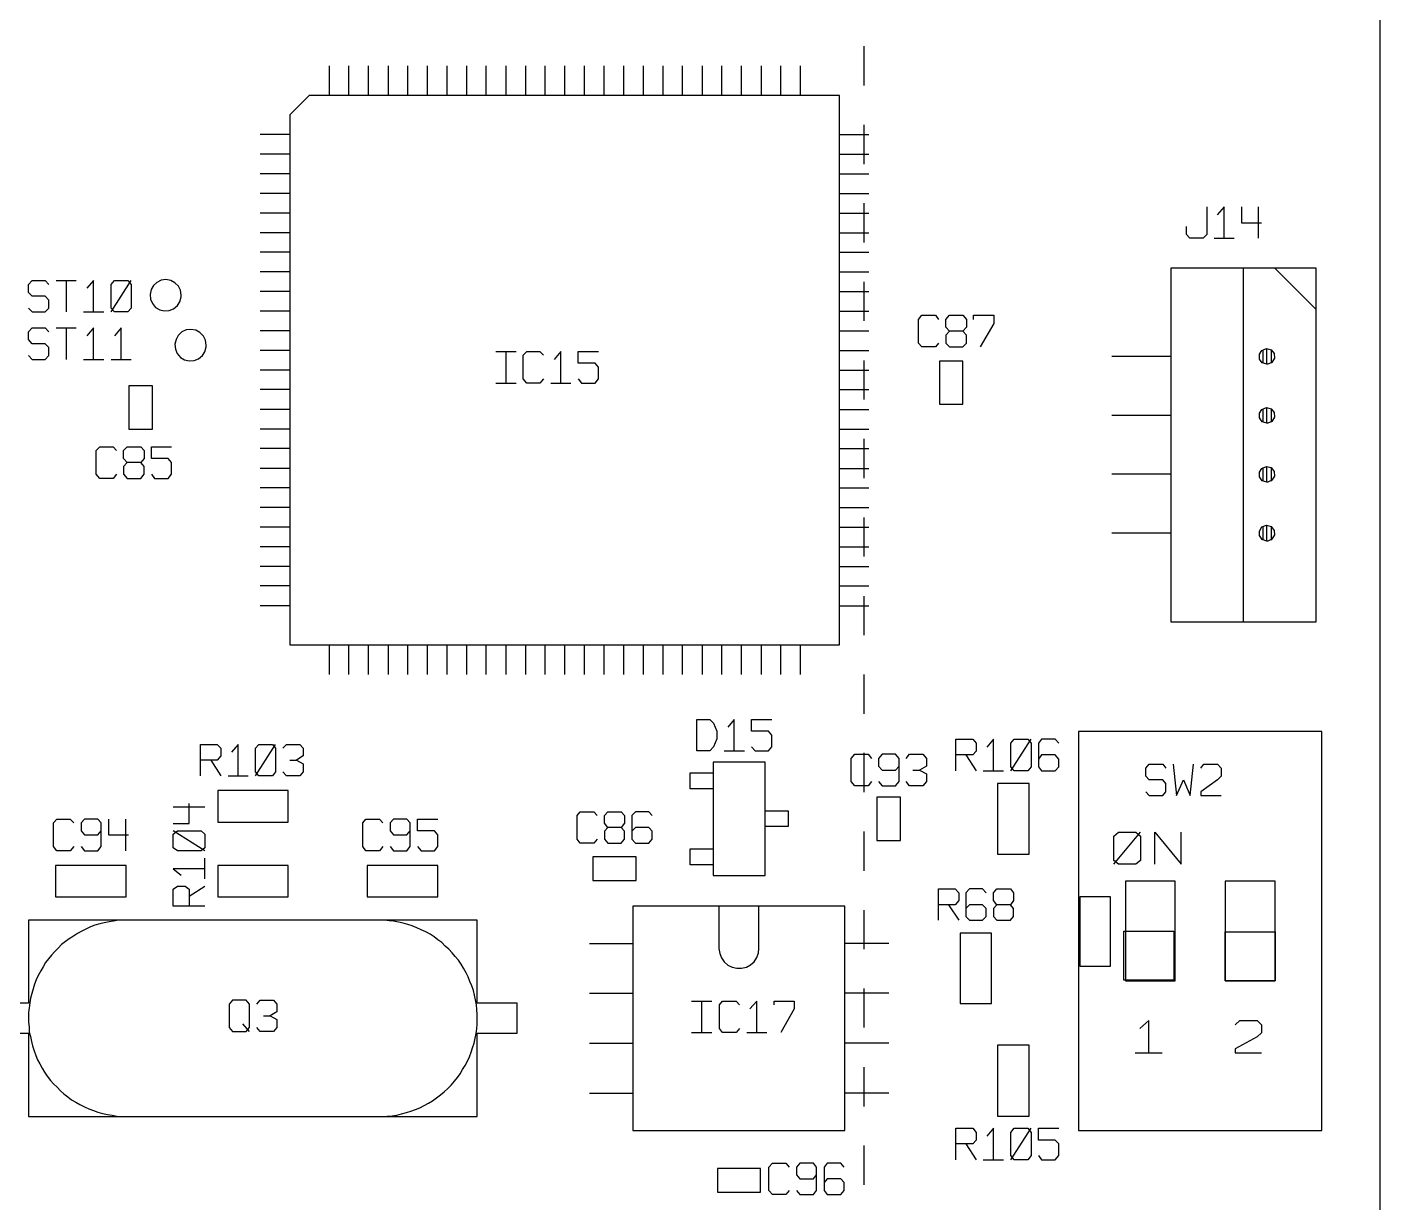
# Model space of a CAD drawing. Extents: x -228 to 961, y -124 to 716.
# Drawn here: x 173.3 to 270.8, y 369.4 to 454.1 of the extents above; entities that cross this region are included whole.
import ezdxf

# ---------------------------------------------------------------- set-up
doc = ezdxf.new("R2010")
doc.units = 0
doc.layers.add('1', color=1, linetype='CONTINUOUS')

msp = doc.modelspace()

# ---------------------------------------------------------------- linework, layer by layer
at = {"layer": '1'}
for p, q in [((270.75, 509.27), (270.75, -2.83)), ((233.55, 452.72), (233.55, 449.9)), ((195.02, 451.3), (195.02, 449.18)), ((196.42, 451.3), (196.42, 449.18)), ((197.85, 451.3), (197.85, 449.18)), ((199.27, 451.3), (199.27, 449.18)), ((200.67, 451.3), (200.67, 449.18)), ((202.1, 451.3), (202.1, 449.18)), ((203.5, 451.3), (203.5, 449.18)), ((204.92, 451.3), (204.92, 449.18)), ((206.32, 451.3), (206.32, 449.18)), ((207.75, 451.3), (207.75, 449.18)), ((209.17, 451.3), (209.17, 449.18)), ((210.57, 451.3), (210.57, 449.18)), ((212, 451.3), (212, 449.18)), ((213.4, 451.3), (213.4, 449.18)), ((214.82, 451.3), (214.82, 449.18)), ((216.25, 451.3), (216.25, 449.18)), ((217.65, 451.3), (217.65, 449.18)), ((219.07, 451.3), (219.07, 449.18)), ((220.47, 451.3), (220.47, 449.18)), ((221.9, 451.3), (221.9, 449.18)), ((223.3, 451.3), (223.3, 449.18)), ((224.72, 451.3), (224.72, 449.18)), ((226.15, 451.3), (226.15, 449.18)), ((227.55, 451.3), (227.55, 449.18)), ((228.97, 451.3), (228.97, 449.18)), ((193.6, 449.18), (192.2, 447.78)), ((231.8, 449.18), (193.6, 449.18)), ((231.8, 409.58), (231.8, 449.18)), ((192.2, 447.78), (192.2, 409.58)), ((233.55, 447.05), (233.55, 444.22)), ((192.2, 446.35), (190.07, 446.35)), ((231.8, 446.35), (233.92, 446.35)), ((192.2, 444.95), (190.07, 444.95)), ((231.8, 444.95), (233.92, 444.95)), ((192.2, 443.53), (190.07, 443.53)), ((231.8, 443.53), (233.92, 443.53)), ((192.2, 442.1), (190.07, 442.1)), ((231.8, 442.1), (233.92, 442.1)), ((192.2, 440.7), (190.07, 440.7)), ((231.8, 440.7), (233.92, 440.7)), ((233.55, 441.4), (233.55, 438.57)), ((258.27, 441.15), (258.27, 439.15)), ((259.52, 441.15), (259.02, 440.58)), ((259.52, 438.88), (259.52, 441.15)), ((260.77, 441.15), (260.77, 440)), ((261.97, 441.15), (261.97, 438.88)), ((256.8, 439.15), (256.8, 439.73)), ((260.77, 440), (262.22, 440)), ((192.2, 439.28), (190.07, 439.28)), ((231.8, 439.28), (233.92, 439.28)), ((257.05, 438.88), (256.8, 439.15)), ((258.02, 438.88), (257.05, 438.88)), ((258.27, 439.15), (258.02, 438.88)), ((258.8, 438.88), (260.25, 438.88)), ((192.2, 437.88), (190.07, 437.88)), ((231.8, 437.88), (233.92, 437.88)), ((173.37, 435.55), (173.62, 435.83)), ((173.62, 435.83), (174.57, 435.83)), ((174.57, 435.83), (174.82, 435.55)), ((175.35, 435.83), (176.8, 435.83)), ((176.07, 435.83), (176.07, 433.58)), ((178.05, 435.83), (177.57, 435.28)), ((178.05, 433.58), (178.05, 435.83)), ((179.32, 435.55), (179.55, 435.83)), ((179.32, 433.58), (180.77, 435.83)), ((179.55, 435.83), (180.52, 435.83)), ((180.52, 435.83), (180.77, 435.55)), ((182.92, 435.85), (182.62, 435.7)), ((183.27, 435.9), (182.92, 435.85)), ((183.62, 435.83), (183.27, 435.9)), ((183.92, 435.68), (183.62, 435.83)), ((192.2, 436.45), (190.07, 436.45)), ((231.8, 436.45), (233.92, 436.45)), ((266.15, 436.73), (255.67, 436.73)), ((255.67, 436.73), (255.67, 411.25)), ((260.9, 436.73), (260.9, 411.25)), ((266.15, 433.75), (263.17, 436.73)), ((266.15, 411.25), (266.15, 436.73)), ((173.37, 434.98), (173.37, 435.55)), ((173.62, 434.7), (173.37, 434.98)), ((179.32, 433.85), (179.32, 435.55)), ((180.77, 435.55), (180.77, 433.85)), ((182.2, 435.18), (182.12, 434.83)), ((182.12, 434.83), (182.15, 434.5)), ((182.37, 435.48), (182.2, 435.18)), ((182.62, 435.7), (182.37, 435.48)), ((184.17, 435.43), (183.92, 435.68)), ((184.32, 435.13), (184.17, 435.43)), ((184.37, 434.78), (184.32, 435.13)), ((192.2, 435.05), (190.07, 435.05)), ((231.8, 435.05), (233.92, 435.05)), ((233.55, 435.75), (233.55, 432.92)), ((173.37, 433.85), (173.62, 433.58)), ((174.57, 434.7), (173.62, 434.7)), ((174.82, 434.43), (174.57, 434.7)), ((174.57, 433.58), (174.82, 433.85)), ((174.82, 433.85), (174.82, 434.43)), ((179.55, 433.58), (179.32, 433.85)), ((180.77, 433.85), (180.52, 433.58)), ((182.15, 434.5), (182.3, 434.18)), ((182.3, 434.18), (182.52, 433.9)), ((182.52, 433.9), (182.82, 433.73)), ((183.82, 433.8), (184.1, 434.03)), ((184.1, 434.03), (184.27, 434.3)), ((184.27, 434.3), (184.37, 434.65)), ((184.37, 434.65), (184.37, 434.78)), ((173.62, 433.58), (174.57, 433.58)), ((177.32, 433.58), (178.8, 433.58)), ((180.52, 433.58), (179.55, 433.58)), ((182.82, 433.73), (183.15, 433.65)), ((183.15, 433.65), (183.5, 433.68)), ((183.5, 433.68), (183.82, 433.8)), ((192.2, 433.63), (190.07, 433.63)), ((231.8, 433.63), (233.92, 433.63)), ((237.5, 433.03), (237.75, 433.33)), ((237.5, 431.33), (237.5, 433.03)), ((237.75, 433.33), (238.72, 433.33)), ((238.72, 433.33), (238.95, 433.03)), ((239.47, 433.03), (239.72, 433.33)), ((239.47, 432.48), (239.47, 433.03)), ((239.72, 433.33), (240.7, 433.33)), ((240.7, 433.33), (240.95, 433.03)), ((240.95, 433.03), (240.95, 432.48)), ((241.47, 433.03), (241.47, 433.33)), ((241.47, 433.33), (242.92, 433.33)), ((242.92, 433.33), (242.92, 432.75)), ((173.37, 432.13), (173.62, 432.43)), ((173.37, 431.58), (173.37, 432.13)), ((173.62, 432.43), (174.57, 432.43)), ((174.57, 432.43), (174.82, 432.13)), ((175.35, 432.43), (176.8, 432.43)), ((176.07, 432.43), (176.07, 430.15)), ((178.05, 432.43), (177.57, 431.85)), ((178.05, 430.15), (178.05, 432.43)), ((180.05, 432.43), (179.55, 431.85)), ((180.05, 430.15), (180.05, 432.43)), ((184.42, 432.13), (184.15, 431.88)), ((184.72, 432.28), (184.42, 432.13)), ((185.07, 432.3), (184.72, 432.28)), ((185.42, 432.25), (185.07, 432.3)), ((185.72, 432.08), (185.42, 432.25)), ((185.97, 431.83), (185.72, 432.08)), ((192.2, 432.2), (190.07, 432.2)), ((231.8, 432.2), (233.92, 432.2)), ((239.72, 432.18), (239.47, 432.48)), ((239.72, 432.18), (239.47, 431.9)), ((239.47, 431.9), (239.47, 431.33)), ((240.7, 432.18), (239.72, 432.18)), ((240.95, 432.48), (240.7, 432.18)), ((240.95, 431.9), (240.7, 432.18)), ((240.95, 431.33), (240.95, 431.9)), ((242.92, 432.75), (241.95, 431.05)), ((173.62, 431.28), (173.37, 431.58)), ((174.57, 431.28), (173.62, 431.28)), ((174.82, 431), (174.57, 431.28)), ((174.82, 430.43), (174.82, 431)), ((184, 431.58), (183.92, 431.25)), ((183.92, 431.25), (183.95, 430.9)), ((184.15, 431.88), (184, 431.58)), ((186.12, 431.53), (185.97, 431.83)), ((186.07, 430.7), (186.17, 431.05)), ((186.17, 431.18), (186.12, 431.53)), ((186.17, 431.05), (186.17, 431.18)), ((237.75, 431.05), (237.5, 431.33)), ((238.72, 431.05), (237.75, 431.05)), ((238.95, 431.33), (238.72, 431.05)), ((239.47, 431.33), (239.72, 431.05)), ((239.72, 431.05), (240.7, 431.05)), ((240.7, 431.05), (240.95, 431.33)), ((262.25, 430.8), (262.57, 430.93)), ((262.57, 430.93), (262.92, 430.83)), ((262.6, 429.8), (262.6, 430.93)), ((173.37, 430.43), (173.62, 430.15)), ((173.62, 430.15), (174.57, 430.15)), ((174.57, 430.15), (174.82, 430.43)), ((177.32, 430.15), (178.8, 430.15)), ((179.32, 430.15), (180.77, 430.15)), ((183.95, 430.9), (184.07, 430.58)), ((184.07, 430.58), (184.32, 430.3)), ((184.32, 430.3), (184.6, 430.13)), ((184.6, 430.13), (184.95, 430.05)), ((184.95, 430.05), (185.3, 430.08)), ((185.3, 430.08), (185.62, 430.2)), ((185.62, 430.2), (185.9, 430.43)), ((185.9, 430.43), (186.07, 430.7)), ((192.2, 430.8), (190.07, 430.8)), ((207.05, 430.73), (208.5, 430.73)), ((207.77, 430.73), (207.77, 428.45)), ((209.02, 430.45), (209.27, 430.73)), ((209.02, 428.75), (209.02, 430.45)), ((209.27, 430.73), (210.22, 430.73)), ((210.22, 430.73), (210.47, 430.45)), ((211.72, 430.73), (211.25, 430.15)), ((211.72, 428.45), (211.72, 430.73)), ((212.97, 429.88), (212.97, 430.73)), ((212.97, 430.73), (214.45, 430.73)), ((231.8, 430.8), (233.92, 430.8)), ((233.55, 430.07), (233.55, 427.25)), ((240.7, 430.03), (239, 430.03)), ((239, 430.03), (239, 426.93)), ((240.7, 426.93), (240.7, 430.03)), ((255.67, 430.35), (251.42, 430.35)), ((262.07, 430.53), (262.25, 430.8)), ((262.07, 430.18), (262.07, 430.53)), ((262.27, 429.9), (262.07, 430.18)), ((262.32, 430.85), (262.32, 429.88)), ((262.9, 430.85), (262.9, 429.88)), ((262.92, 430.83), (263.12, 430.58)), ((263.15, 430.23), (262.97, 429.93)), ((263.12, 430.58), (263.15, 430.23)), ((192.2, 429.38), (190.07, 429.38)), ((214.2, 429.88), (212.97, 429.88)), ((214.45, 429.6), (214.2, 429.88)), ((214.45, 428.75), (214.45, 429.6)), ((231.8, 429.38), (233.92, 429.38)), ((262.6, 429.8), (262.27, 429.9)), ((262.67, 429.8), (262.6, 429.8)), ((262.97, 429.93), (262.67, 429.8)), ((182.3, 428.25), (180.6, 428.25)), ((180.6, 428.25), (180.6, 425.13)), ((182.3, 425.13), (182.3, 428.25)), ((207.05, 428.45), (208.5, 428.45)), ((209.27, 428.45), (209.02, 428.75)), ((210.22, 428.45), (209.27, 428.45)), ((210.47, 428.75), (210.22, 428.45)), ((211, 428.45), (212.45, 428.45)), ((212.97, 428.75), (213.22, 428.45)), ((213.22, 428.45), (214.2, 428.45)), ((214.2, 428.45), (214.45, 428.75)), ((192.2, 427.98), (190.07, 427.98)), ((231.8, 427.98), (233.92, 427.98)), ((192.2, 426.55), (190.07, 426.55)), ((231.8, 426.55), (233.92, 426.55)), ((239, 426.93), (240.7, 426.93)), ((255.67, 426.1), (251.42, 426.1)), ((262.07, 426.28), (262.25, 426.55)), ((262.07, 425.93), (262.07, 426.28)), ((262.25, 426.55), (262.57, 426.68)), ((262.32, 426.6), (262.32, 425.63)), ((262.57, 426.68), (262.92, 426.6)), ((262.6, 425.55), (262.6, 426.68)), ((262.9, 426.6), (262.9, 425.63)), ((262.92, 426.6), (263.12, 426.33)), ((263.12, 426.33), (263.15, 425.98)), ((180.6, 425.13), (182.3, 425.13)), ((192.2, 425.13), (190.07, 425.13)), ((231.8, 425.13), (233.92, 425.13)), ((262.27, 425.65), (262.07, 425.93)), ((262.6, 425.55), (262.27, 425.65)), ((262.67, 425.55), (262.6, 425.55)), ((262.97, 425.68), (262.67, 425.55)), ((263.15, 425.98), (262.97, 425.68)), ((233.55, 424.42), (233.55, 421.6)), ((178.25, 423.58), (178.5, 423.85)), ((178.25, 421.88), (178.25, 423.58)), ((178.5, 423.85), (179.47, 423.85)), ((179.47, 423.85), (179.7, 423.58)), ((180.22, 423.58), (180.47, 423.85)), ((180.22, 423), (180.22, 423.58)), ((180.47, 423.85), (181.45, 423.85)), ((181.45, 423.85), (181.7, 423.58)), ((181.7, 423.58), (181.7, 423)), ((182.22, 423), (182.22, 423.85)), ((182.22, 423.85), (183.67, 423.85)), ((192.2, 423.73), (190.07, 423.73)), ((231.8, 423.73), (233.92, 423.73)), ((180.47, 422.73), (180.22, 423)), ((180.47, 422.73), (180.22, 422.43)), ((180.22, 422.43), (180.22, 421.88)), ((181.45, 422.73), (180.47, 422.73)), ((181.7, 423), (181.45, 422.73)), ((181.7, 422.43), (181.45, 422.73)), ((181.7, 421.88), (181.7, 422.43)), ((183.42, 423), (182.22, 423)), ((183.67, 422.73), (183.42, 423)), ((183.67, 421.88), (183.67, 422.73)), ((192.2, 422.3), (190.07, 422.3)), ((231.8, 422.3), (233.92, 422.3)), ((262.07, 422.03), (262.25, 422.3)), ((262.25, 422.3), (262.57, 422.43)), ((262.32, 422.35), (262.32, 421.38)), ((262.57, 422.43), (262.92, 422.35)), ((262.6, 421.3), (262.6, 422.43)), ((262.9, 422.35), (262.9, 421.38)), ((262.92, 422.35), (263.12, 422.08)), ((178.5, 421.58), (178.25, 421.88)), ((179.47, 421.58), (178.5, 421.58)), ((179.7, 421.88), (179.47, 421.58)), ((180.22, 421.88), (180.47, 421.58)), ((180.47, 421.58), (181.45, 421.58)), ((181.45, 421.58), (181.7, 421.88)), ((182.22, 421.88), (182.45, 421.58)), ((182.45, 421.58), (183.42, 421.58)), ((183.42, 421.58), (183.67, 421.88)), ((255.67, 421.88), (251.42, 421.88)), ((262.07, 421.68), (262.07, 422.03)), ((262.27, 421.4), (262.07, 421.68)), ((262.6, 421.3), (262.27, 421.4)), ((262.67, 421.3), (262.6, 421.3)), ((262.97, 421.45), (262.67, 421.3)), ((263.15, 421.73), (262.97, 421.45)), ((263.12, 422.08), (263.15, 421.73)), ((192.2, 420.9), (190.07, 420.9)), ((231.8, 420.9), (233.92, 420.9)), ((192.2, 419.48), (190.07, 419.48)), ((231.8, 419.48), (233.92, 419.48)), ((233.55, 418.77), (233.55, 415.95)), ((192.2, 418.05), (190.07, 418.05)), ((231.8, 418.05), (233.92, 418.05)), ((255.67, 417.63), (251.42, 417.63)), ((262.07, 417.78), (262.25, 418.08)), ((262.07, 417.45), (262.07, 417.78)), ((262.27, 417.18), (262.07, 417.45)), ((262.25, 418.08), (262.57, 418.2)), ((262.32, 418.13), (262.32, 417.13)), ((262.57, 418.2), (262.92, 418.1)), ((262.6, 417.05), (262.6, 418.2)), ((262.9, 418.13), (262.9, 417.13)), ((262.92, 418.1), (263.12, 417.83)), ((263.15, 417.5), (262.97, 417.2)), ((263.12, 417.83), (263.15, 417.5)), ((192.2, 416.65), (190.07, 416.65)), ((231.8, 416.65), (233.92, 416.65)), ((262.6, 417.05), (262.27, 417.18)), ((262.67, 417.05), (262.6, 417.05)), ((262.97, 417.2), (262.67, 417.05)), ((192.2, 415.23), (190.07, 415.23)), ((231.8, 415.23), (233.92, 415.23)), ((192.2, 413.83), (190.07, 413.83)), ((231.8, 413.83), (233.92, 413.83)), ((192.2, 412.4), (190.07, 412.4)), ((231.8, 412.4), (233.92, 412.4)), ((233.55, 413.1), (233.55, 410.27)), ((255.67, 411.25), (266.15, 411.25)), ((192.2, 409.58), (231.8, 409.58)), ((195.02, 409.58), (195.02, 407.45)), ((196.42, 409.58), (196.42, 407.45)), ((197.85, 409.58), (197.85, 407.45)), ((199.27, 409.58), (199.27, 407.45)), ((200.67, 409.58), (200.67, 407.45)), ((202.1, 409.58), (202.1, 407.45)), ((203.5, 409.58), (203.5, 407.45)), ((204.92, 409.58), (204.92, 407.45)), ((206.32, 409.58), (206.32, 407.45)), ((207.75, 409.58), (207.75, 407.45)), ((209.17, 409.58), (209.17, 407.45)), ((210.57, 409.58), (210.57, 407.45)), ((212, 409.58), (212, 407.45)), ((213.4, 409.58), (213.4, 407.45)), ((214.82, 409.58), (214.82, 407.45)), ((216.25, 409.58), (216.25, 407.45)), ((217.65, 409.58), (217.65, 407.45)), ((219.07, 409.58), (219.07, 407.45)), ((220.47, 409.58), (220.47, 407.45)), ((221.9, 409.58), (221.9, 407.45)), ((223.3, 409.58), (223.3, 407.45)), ((224.72, 409.58), (224.72, 407.45)), ((226.15, 409.58), (226.15, 407.45)), ((227.55, 409.58), (227.55, 407.45)), ((228.97, 409.58), (228.97, 407.45)), ((233.55, 407.45), (233.55, 404.62)), ((221.52, 401.95), (221.52, 404.2)), ((221.52, 404.2), (222.47, 404.2)), ((222.47, 404.2), (222.72, 403.93)), ((222.72, 403.93), (222.97, 403.35)), ((224.22, 404.2), (223.75, 403.65)), ((224.22, 401.95), (224.22, 404.2)), ((225.47, 403.35), (225.47, 404.2)), ((225.47, 404.2), (226.92, 404.2)), ((222.97, 402.8), (222.72, 402.23)), ((222.97, 403.35), (222.97, 402.8)), ((226.7, 403.35), (225.47, 403.35)), ((226.92, 403.08), (226.7, 403.35)), ((226.92, 402.23), (226.92, 403.08)), ((240.2, 400.5), (240.2, 402.78)), ((240.2, 402.78), (241.42, 402.78)), ((241.42, 402.78), (241.65, 402.5)), ((242.9, 402.78), (242.42, 402.2)), ((242.9, 400.5), (242.9, 402.78)), ((244.15, 402.5), (244.4, 402.78)), ((244.15, 400.5), (245.62, 402.78)), ((244.4, 402.78), (245.37, 402.78)), ((245.37, 402.78), (245.62, 402.5)), ((246.37, 402.78), (246.15, 402.5)), ((247.35, 402.78), (246.37, 402.78)), ((247.6, 402.5), (247.35, 402.78)), ((249.02, 403.33), (249.02, 374.58)), ((266.57, 403.33), (249.02, 403.33)), ((266.57, 374.58), (266.57, 403.33)), ((185.77, 400.15), (185.77, 402.4)), ((185.77, 402.4), (186.97, 402.4)), ((186.97, 402.4), (187.22, 402.13)), ((187.22, 402.13), (187.22, 401.58)), ((188.47, 402.4), (188, 401.85)), ((188.47, 400.15), (188.47, 402.4)), ((189.72, 402.13), (189.97, 402.4)), ((189.72, 400.15), (191.17, 402.4)), ((189.72, 400.43), (189.72, 402.13)), ((189.97, 402.4), (190.95, 402.4)), ((190.95, 402.4), (191.17, 402.13)), ((191.17, 402.13), (191.17, 400.43)), ((191.7, 402.13), (191.95, 402.4)), ((191.95, 402.4), (192.92, 402.4)), ((192.92, 402.4), (193.15, 402.13)), ((193.15, 402.13), (193.15, 401.58)), ((222.47, 401.95), (221.52, 401.95)), ((222.72, 402.23), (222.47, 401.95)), ((223.5, 401.95), (224.95, 401.95)), ((225.47, 402.23), (225.72, 401.95)), ((225.72, 401.95), (226.7, 401.95)), ((226.7, 401.95), (226.92, 402.23)), ((232.65, 401.4), (232.9, 401.7)), ((232.9, 401.7), (233.87, 401.7)), ((233.55, 401.8), (233.55, 398.97)), ((233.87, 401.7), (234.1, 401.4)), ((234.87, 401.7), (234.62, 401.4)), ((235.85, 401.7), (234.87, 401.7)), ((236.1, 401.4), (235.85, 401.7)), ((236.62, 401.4), (236.85, 401.7)), ((236.85, 401.7), (237.82, 401.7)), ((237.82, 401.7), (238.07, 401.4)), ((241.65, 401.93), (241.42, 401.65)), ((241.65, 402.5), (241.65, 401.93)), ((244.15, 400.8), (244.15, 402.5)), ((245.62, 402.5), (245.62, 400.8)), ((246.15, 402.5), (246.15, 400.8)), ((186.97, 401.28), (185.77, 401.28)), ((186.5, 401.28), (187.22, 400.15)), ((187.22, 401.58), (186.97, 401.28)), ((192.2, 401.28), (192.67, 401.28)), ((193.15, 401.58), (192.67, 401.28)), ((192.67, 401.28), (193.15, 401)), ((193.15, 401), (193.15, 400.43)), ((222.7, 401.13), (222.7, 392.95)), ((226.45, 401.13), (222.7, 401.13)), ((226.45, 392.95), (226.45, 401.13)), ((232.65, 399.73), (232.65, 401.4)), ((234.62, 401.4), (234.62, 400.85)), ((234.62, 400.85), (234.87, 400.55)), ((235.85, 400.55), (236.1, 400.85)), ((236.1, 399.73), (236.1, 401.4)), ((238.07, 400.85), (237.57, 400.55)), ((238.07, 401.4), (238.07, 400.85)), ((241.42, 401.65), (240.2, 401.65)), ((240.92, 401.65), (241.65, 400.5)), ((244.4, 400.5), (244.15, 400.8)), ((245.62, 400.8), (245.37, 400.5)), ((246.37, 401.65), (246.15, 401.35)), ((246.15, 400.8), (246.37, 400.5)), ((247.35, 401.65), (246.37, 401.65)), ((247.6, 401.35), (247.35, 401.65)), ((247.35, 400.5), (247.6, 400.8)), ((247.6, 400.8), (247.6, 401.35)), ((253.87, 400.7), (254.12, 400.98)), ((253.87, 400.13), (253.87, 400.7)), ((254.12, 400.98), (255.1, 400.98)), ((255.1, 400.98), (255.32, 400.7)), ((255.85, 400.98), (256.1, 398.73)), ((257.07, 398.73), (257.32, 400.98)), ((257.85, 400.7), (258.07, 400.98)), ((258.07, 400.98), (259.05, 400.98)), ((259.05, 400.98), (259.3, 400.7)), ((259.3, 400.7), (259.3, 400.13)), ((187.75, 400.15), (189.2, 400.15)), ((189.97, 400.15), (189.72, 400.43)), ((190.95, 400.15), (189.97, 400.15)), ((191.17, 400.43), (190.95, 400.15)), ((191.95, 400.15), (191.7, 400.43)), ((192.92, 400.15), (191.95, 400.15)), ((193.15, 400.43), (192.92, 400.15)), ((221.05, 399.2), (221.05, 400.35)), ((221.05, 400.35), (222.7, 400.35)), ((232.9, 399.43), (232.65, 399.73)), ((234.1, 399.73), (233.87, 399.43)), ((234.62, 399.73), (234.87, 399.43)), ((234.87, 400.55), (235.85, 400.55)), ((235.85, 399.43), (236.1, 399.73)), ((236.85, 399.43), (236.62, 399.73)), ((237.1, 400.55), (237.57, 400.55)), ((237.57, 400.55), (238.07, 400.28)), ((238.07, 399.73), (237.82, 399.43)), ((238.07, 400.28), (238.07, 399.73)), ((242.17, 400.5), (243.62, 400.5)), ((245.37, 400.5), (244.4, 400.5)), ((246.37, 400.5), (247.35, 400.5)), ((254.12, 399.85), (253.87, 400.13)), ((255.1, 399.85), (254.12, 399.85)), ((255.32, 399.58), (255.1, 399.85)), ((256.1, 398.73), (256.6, 399.85)), ((256.6, 399.85), (257.07, 398.73)), ((259.05, 399.85), (257.85, 399)), ((259.3, 400.13), (259.05, 399.85)), ((192.07, 399.08), (187, 399.08)), ((187, 399.08), (187, 396.8)), ((192.07, 396.8), (192.07, 399.08)), ((222.7, 399.2), (221.05, 399.2)), ((233.87, 399.43), (232.9, 399.43)), ((234.87, 399.43), (235.85, 399.43)), ((237.82, 399.43), (236.85, 399.43)), ((245.47, 399.58), (243.2, 399.58)), ((243.2, 399.58), (243.2, 394.5)), ((245.47, 394.5), (245.47, 399.58)), ((253.87, 399), (254.12, 398.73)), ((255.1, 398.73), (255.32, 399)), ((255.32, 399), (255.32, 399.58)), ((257.85, 399), (257.85, 398.73)), ((183.8, 397.9), (186.07, 397.9)), ((184.95, 396.7), (184.95, 398.15)), ((236.2, 398.6), (234.5, 398.6)), ((234.5, 398.6), (234.5, 395.48)), ((236.2, 395.48), (236.2, 398.6)), ((254.12, 398.73), (255.1, 398.73)), ((257.85, 398.73), (259.3, 398.73)), ((175.17, 396.75), (175.4, 397.03)), ((175.4, 397.03), (176.37, 397.03)), ((176.37, 397.03), (176.62, 396.75)), ((177.4, 397.03), (177.15, 396.75)), ((178.35, 397.03), (177.4, 397.03)), ((178.6, 396.75), (178.35, 397.03)), ((179.12, 397.03), (179.12, 395.9)), ((180.35, 397.03), (180.35, 394.75)), ((187, 396.8), (192.07, 396.8)), ((197.45, 396.75), (197.67, 397.03)), ((197.67, 397.03), (198.65, 397.03)), ((198.65, 397.03), (198.9, 396.75)), ((199.67, 397.03), (199.42, 396.75)), ((200.62, 397.03), (199.67, 397.03)), ((200.87, 396.75), (200.62, 397.03)), ((201.4, 396.18), (201.4, 397.03)), ((201.4, 397.03), (202.85, 397.03)), ((212.9, 397.28), (213.12, 397.55)), ((212.9, 395.58), (212.9, 397.28)), ((213.12, 397.55), (214.1, 397.55)), ((214.1, 397.55), (214.35, 397.28)), ((214.87, 397.28), (215.12, 397.55)), ((214.87, 396.73), (214.87, 397.28)), ((215.12, 397.55), (216.07, 397.55)), ((216.07, 397.55), (216.32, 397.28)), ((216.32, 397.28), (216.32, 396.73)), ((217.1, 397.55), (216.85, 397.28)), ((216.85, 397.28), (216.85, 395.58)), ((218.07, 397.55), (217.1, 397.55)), ((218.3, 397.28), (218.07, 397.55)), ((226.45, 397.63), (228.1, 397.63)), ((228.1, 397.63), (228.1, 396.48)), ((175.17, 395.05), (175.17, 396.75)), ((177.15, 396.75), (177.15, 396.18)), ((177.15, 396.18), (177.4, 395.9)), ((177.4, 395.9), (178.35, 395.9)), ((178.35, 395.9), (178.6, 396.18)), ((178.6, 395.05), (178.6, 396.75)), ((179.12, 395.9), (180.57, 395.9)), ((183.8, 396.7), (184.95, 396.7)), ((183.8, 395.93), (184.1, 396.18)), ((186.07, 394.73), (183.8, 396.18)), ((183.8, 394.95), (183.8, 395.93)), ((184.1, 396.18), (185.8, 396.18)), ((185.8, 396.18), (186.07, 395.93)), ((186.07, 395.93), (186.07, 394.95)), ((197.45, 395.05), (197.45, 396.75)), ((199.42, 396.75), (199.42, 396.18)), ((199.42, 396.18), (199.67, 395.9)), ((199.67, 395.9), (200.62, 395.9)), ((200.62, 395.9), (200.87, 396.18)), ((200.87, 395.05), (200.87, 396.75)), ((202.62, 396.18), (201.4, 396.18)), ((202.85, 395.9), (202.62, 396.18)), ((202.85, 395.05), (202.85, 395.9)), ((215.12, 396.43), (214.87, 396.73)), ((215.12, 396.43), (214.87, 396.15)), ((214.87, 396.15), (214.87, 395.58)), ((216.07, 396.43), (215.12, 396.43)), ((216.32, 396.73), (216.07, 396.43)), ((216.32, 396.15), (216.07, 396.43)), ((216.32, 395.58), (216.32, 396.15)), ((217.1, 396.43), (216.85, 396.15)), ((218.07, 396.43), (217.1, 396.43)), ((218.3, 396.15), (218.07, 396.43)), ((218.3, 395.58), (218.3, 396.15)), ((228.1, 396.48), (226.45, 396.48)), ((233.55, 396.12), (233.55, 393.3)), ((251.57, 395.8), (251.9, 396.08)), ((251.57, 393.78), (253.5, 396.08)), ((251.9, 396.08), (253.17, 396.08)), ((253.17, 396.08), (253.5, 395.8)), ((254.52, 393.78), (254.52, 396.08)), ((254.52, 396.08), (256.42, 393.78)), ((256.42, 393.78), (256.42, 396.08)), ((175.4, 394.75), (175.17, 395.05)), ((176.62, 395.05), (176.37, 394.75)), ((177.15, 395.05), (177.4, 394.75)), ((178.35, 394.75), (178.6, 395.05)), ((184.1, 394.73), (183.8, 394.95)), ((186.07, 394.95), (185.8, 394.73)), ((197.67, 394.75), (197.45, 395.05)), ((198.9, 395.05), (198.65, 394.75)), ((199.42, 395.05), (199.67, 394.75)), ((200.62, 394.75), (200.87, 395.05)), ((201.4, 395.05), (201.65, 394.75)), ((202.62, 394.75), (202.85, 395.05)), ((213.12, 395.3), (212.9, 395.58)), ((214.1, 395.3), (213.12, 395.3)), ((214.35, 395.58), (214.1, 395.3)), ((214.87, 395.58), (215.12, 395.3)), ((215.12, 395.3), (216.07, 395.3)), ((216.07, 395.3), (216.32, 395.58)), ((216.85, 395.58), (217.1, 395.3)), ((217.1, 395.3), (218.07, 395.3)), ((218.07, 395.3), (218.3, 395.58)), ((221.05, 393.73), (221.05, 394.88)), ((221.05, 394.88), (222.7, 394.88)), ((234.5, 395.48), (236.2, 395.48)), ((251.57, 394.05), (251.57, 395.8)), ((253.5, 395.8), (253.5, 394.05)), ((176.37, 394.75), (175.4, 394.75)), ((177.4, 394.75), (178.35, 394.75)), ((185.8, 394.73), (184.1, 394.73)), ((186.07, 392.73), (186.07, 394.2)), ((198.65, 394.75), (197.67, 394.75)), ((199.67, 394.75), (200.62, 394.75)), ((201.65, 394.75), (202.62, 394.75)), ((214.02, 394.3), (214.02, 392.6)), ((217.15, 394.3), (214.02, 394.3)), ((217.15, 392.6), (217.15, 394.3)), ((243.2, 394.5), (245.47, 394.5)), ((251.9, 393.78), (251.57, 394.05)), ((253.5, 394.05), (253.17, 393.78)), ((180.4, 393.68), (175.32, 393.68)), ((175.32, 393.68), (175.32, 391.43)), ((180.4, 391.43), (180.4, 393.68)), ((186.07, 393.45), (183.8, 393.45)), ((183.8, 393.45), (184.37, 392.98)), ((192.07, 393.68), (187, 393.68)), ((187, 393.68), (187, 391.43)), ((192.07, 391.43), (192.07, 393.68)), ((202.87, 393.68), (197.77, 393.68)), ((197.77, 393.68), (197.77, 391.43)), ((202.87, 391.43), (202.87, 393.68)), ((222.7, 393.73), (221.05, 393.73)), ((222.7, 392.95), (226.45, 392.95)), ((253.17, 393.78), (251.9, 393.78)), ((183.8, 391.98), (184.1, 392.2)), ((183.8, 390.75), (183.8, 391.98)), ((184.1, 392.2), (184.65, 392.2)), ((184.65, 392.2), (184.95, 391.98)), ((184.95, 391.48), (186.07, 392.2)), ((184.95, 391.98), (184.95, 390.75)), ((214.02, 392.6), (217.15, 392.6)), ((238.95, 389.73), (238.95, 392)), ((238.95, 392), (240.15, 392)), ((240.15, 392), (240.4, 391.7)), ((241.17, 392), (240.92, 391.7)), ((242.12, 392), (241.17, 392)), ((242.37, 391.7), (242.12, 392)), ((242.9, 391.7), (243.15, 392)), ((243.15, 392), (244.12, 392)), ((244.12, 392), (244.35, 391.7)), ((256, 392.55), (252.42, 392.55)), ((252.42, 392.55), (252.42, 385.38)), ((256, 385.38), (256, 392.55)), ((263.2, 392.55), (259.6, 392.55)), ((259.6, 392.55), (259.6, 385.38)), ((263.2, 385.38), (263.2, 392.55)), ((175.32, 391.43), (180.4, 391.43)), ((187, 391.43), (192.07, 391.43)), ((197.77, 391.43), (202.87, 391.43)), ((240.4, 391.15), (240.15, 390.85)), ((240.4, 391.7), (240.4, 391.15)), ((240.92, 391.7), (240.92, 390)), ((242.9, 391.15), (242.9, 391.7)), ((243.15, 390.85), (242.9, 391.15)), ((244.35, 391.15), (244.12, 390.85)), ((244.35, 391.7), (244.35, 391.15)), ((249.15, 386.4), (249.15, 391.45)), ((249.15, 391.45), (251.3, 391.45)), ((251.3, 391.45), (251.3, 386.4)), ((186.07, 390.75), (183.8, 390.75)), ((216.92, 390.75), (216.92, 374.58)), ((232.2, 390.75), (216.92, 390.75)), ((223.12, 390.75), (223.12, 387.7)), ((226, 390.75), (223.12, 390.75)), ((226, 387.7), (226, 390.75)), ((232.2, 374.58), (232.2, 390.75)), ((233.55, 390.47), (233.55, 387.65)), ((240.15, 390.85), (238.95, 390.85)), ((239.67, 390.85), (240.4, 389.73)), ((241.17, 390.85), (240.92, 390.58)), ((240.92, 390), (241.17, 389.73)), ((242.12, 390.85), (241.17, 390.85)), ((242.37, 390.58), (242.12, 390.85)), ((242.12, 389.73), (242.37, 390)), ((242.37, 390), (242.37, 390.58)), ((243.15, 390.85), (242.9, 390.58)), ((242.9, 390.58), (242.9, 390)), ((242.9, 390), (243.15, 389.73)), ((244.12, 390.85), (243.15, 390.85)), ((244.35, 390.58), (244.12, 390.85)), ((244.12, 389.73), (244.35, 390)), ((244.35, 390), (244.35, 390.58)), ((205.7, 389.75), (173.37, 389.75)), ((173.37, 389.75), (173.37, 383.75)), ((177.5, 389.1), (177.2, 388.95)), ((177.82, 389.25), (177.5, 389.1)), ((178.15, 389.38), (177.82, 389.25)), ((178.5, 389.48), (178.15, 389.38)), ((178.82, 389.55), (178.5, 389.48)), ((179.17, 389.63), (178.82, 389.55)), ((179.5, 389.68), (179.17, 389.63)), ((179.85, 389.73), (179.5, 389.68)), ((180.2, 389.75), (179.85, 389.73)), ((180.55, 389.75), (180.2, 389.75)), ((198.52, 389.75), (180.55, 389.75)), ((198.65, 389.75), (198.52, 389.75)), ((199, 389.73), (198.65, 389.75)), ((199.35, 389.7), (199, 389.73)), ((199.67, 389.68), (199.35, 389.7)), ((200.02, 389.6), (199.67, 389.68)), ((200.37, 389.53), (200.02, 389.6)), ((200.7, 389.43), (200.37, 389.53)), ((201.02, 389.33), (200.7, 389.43)), ((201.35, 389.2), (201.02, 389.33)), ((201.67, 389.05), (201.35, 389.2)), ((202, 388.9), (201.67, 389.05)), ((205.7, 383.75), (205.7, 389.75)), ((241.17, 389.73), (242.12, 389.73)), ((243.15, 389.73), (244.12, 389.73)), ((176.02, 388.2), (175.75, 387.98)), ((176.3, 388.4), (176.02, 388.2)), ((176.6, 388.6), (176.3, 388.4)), ((176.9, 388.78), (176.6, 388.6)), ((177.2, 388.95), (176.9, 388.78)), ((202.3, 388.73), (202, 388.9)), ((202.6, 388.53), (202.3, 388.73)), ((202.87, 388.33), (202.6, 388.53)), ((203.15, 388.13), (202.87, 388.33)), ((203.4, 387.88), (203.15, 388.13)), ((213.8, 388.05), (216.92, 388.05)), ((235.35, 388.05), (232.2, 388.05)), ((240.5, 388.8), (240.5, 383.73)), ((242.77, 388.8), (240.5, 388.8)), ((242.77, 383.73), (242.77, 388.8)), ((252.3, 385.43), (252.3, 388.95)), ((252.3, 388.95), (255.9, 388.95)), ((255.9, 388.95), (255.9, 385.43)), ((259.6, 385.38), (259.6, 388.9)), ((259.6, 388.9), (263.2, 388.9)), ((263.2, 388.9), (263.2, 385.38)), ((175.02, 387.23), (174.8, 386.95)), ((175.25, 387.48), (175.02, 387.23)), ((175.5, 387.73), (175.25, 387.48)), ((175.75, 387.98), (175.5, 387.73)), ((203.65, 387.65), (203.4, 387.88)), ((203.9, 387.4), (203.65, 387.65)), ((204.12, 387.13), (203.9, 387.4)), ((204.35, 386.85), (204.12, 387.13)), ((223.12, 387.7), (223.17, 387.35)), ((223.17, 387.35), (223.3, 387.03)), ((225.65, 386.75), (225.85, 387.05)), ((225.85, 387.05), (225.97, 387.38)), ((225.97, 387.38), (226, 387.7)), ((174.25, 386.08), (174.07, 385.75)), ((174.42, 386.38), (174.25, 386.08)), ((174.6, 386.68), (174.42, 386.38)), ((174.8, 386.95), (174.6, 386.68)), ((204.55, 386.58), (204.35, 386.85)), ((204.72, 386.28), (204.55, 386.58)), ((204.9, 385.95), (204.72, 386.28)), ((223.3, 387.03), (223.5, 386.75)), ((223.5, 386.75), (223.75, 386.5)), ((223.75, 386.5), (224.07, 386.35)), ((224.07, 386.35), (224.4, 386.28)), ((224.4, 386.28), (224.75, 386.28)), ((224.75, 386.28), (225.1, 386.35)), ((225.1, 386.35), (225.4, 386.53)), ((225.4, 386.53), (225.65, 386.75)), ((251.3, 386.4), (249.15, 386.4)), ((173.8, 385.13), (173.7, 384.8)), ((173.92, 385.45), (173.8, 385.13)), ((174.07, 385.75), (173.92, 385.45)), ((205.05, 385.65), (204.9, 385.95)), ((205.17, 385.33), (205.05, 385.65)), ((205.3, 385), (205.17, 385.33)), ((255.9, 385.43), (252.3, 385.43)), ((252.42, 385.38), (256, 385.38)), ((259.6, 385.38), (263.2, 385.38)), ((263.2, 385.38), (259.6, 385.38)), ((173.52, 384.13), (173.45, 383.78)), ((173.6, 384.45), (173.52, 384.13)), ((173.7, 384.8), (173.6, 384.45)), ((205.42, 384.68), (205.3, 385)), ((205.5, 384.33), (205.42, 384.68)), ((205.57, 384), (205.5, 384.33)), ((213.8, 384.48), (216.92, 384.48)), ((235.35, 384.48), (232.2, 384.48)), ((233.55, 384.82), (233.55, 382)), ((173.37, 383.75), (170.5, 383.75)), ((173.4, 383.43), (173.37, 383.08)), ((173.45, 383.78), (173.4, 383.43)), ((188.07, 383.98), (187.82, 383.7)), ((187.82, 383.7), (187.82, 382)), ((189.05, 383.98), (188.07, 383.98)), ((189.3, 383.7), (189.05, 383.98)), ((189.3, 382), (189.3, 383.7)), ((189.82, 383.7), (190.05, 383.98)), ((190.05, 383.98), (191.02, 383.98)), ((191.02, 383.98), (191.27, 383.7)), ((191.27, 383.7), (191.27, 383.13)), ((205.65, 383.65), (205.57, 384)), ((205.67, 383.3), (205.65, 383.65)), ((205.7, 382.95), (205.67, 383.3)), ((208.57, 383.75), (205.7, 383.75)), ((208.57, 381.6), (208.57, 383.75)), ((221.15, 383.9), (222.6, 383.9)), ((221.87, 383.9), (221.87, 381.65)), ((223.15, 383.63), (223.37, 383.9)), ((223.15, 381.93), (223.15, 383.63)), ((223.37, 383.9), (224.35, 383.9)), ((224.35, 383.9), (224.6, 383.63)), ((225.85, 383.9), (225.35, 383.35)), ((225.85, 381.65), (225.85, 383.9)), ((227.1, 383.63), (227.1, 383.9)), ((227.1, 383.9), (228.55, 383.9)), ((228.55, 383.35), (227.57, 381.65)), ((228.55, 383.9), (228.55, 383.35)), ((240.5, 383.73), (242.77, 383.73)), ((173.37, 383.08), (173.37, 382.73)), ((173.37, 382.73), (173.37, 382.38)), ((173.37, 382.38), (173.4, 382.03)), ((189.3, 381.73), (188.8, 382.28)), ((190.3, 382.85), (190.77, 382.85)), ((191.27, 383.13), (190.77, 382.85)), ((190.77, 382.85), (191.27, 382.58)), ((191.27, 382.58), (191.27, 382)), ((205.67, 381.9), (205.7, 382.25)), ((205.7, 382.6), (205.7, 382.95)), ((205.7, 382.25), (205.7, 382.6)), ((254.1, 382.5), (253.45, 381.93)), ((254.1, 380.18), (254.1, 382.5)), ((260.32, 382.2), (260.65, 382.5)), ((260.65, 382.5), (261.9, 382.5)), ((261.9, 382.5), (262.22, 382.2)), ((262.22, 382.2), (262.22, 381.63)), ((170.5, 381.6), (173.37, 381.6)), ((173.37, 381.6), (173.37, 375.6)), ((173.4, 382.03), (173.42, 381.68)), ((173.42, 381.68), (173.5, 381.35)), ((173.5, 381.35), (173.57, 381)), ((187.82, 382), (188.07, 381.73)), ((188.07, 381.73), (189.05, 381.73)), ((189.05, 381.73), (189.3, 382)), ((190.05, 381.73), (189.82, 382)), ((191.02, 381.73), (190.05, 381.73)), ((191.27, 382), (191.02, 381.73)), ((205.47, 380.88), (205.55, 381.23)), ((205.55, 381.23), (205.62, 381.58)), ((205.62, 381.58), (205.67, 381.9)), ((205.7, 375.6), (205.7, 381.6)), ((205.7, 381.6), (208.57, 381.6)), ((221.15, 381.65), (222.6, 381.65)), ((223.37, 381.65), (223.15, 381.93)), ((224.35, 381.65), (223.37, 381.65)), ((224.6, 381.93), (224.35, 381.65)), ((225.12, 381.65), (226.57, 381.65)), ((261.9, 381.33), (260.32, 380.48)), ((262.22, 381.63), (261.9, 381.33)), ((173.57, 381), (173.65, 380.68)), ((173.65, 380.68), (173.77, 380.33)), ((173.77, 380.33), (173.9, 380)), ((205.15, 379.9), (205.27, 380.23)), ((205.27, 380.23), (205.37, 380.55)), ((205.37, 380.55), (205.47, 380.88)), ((213.8, 380.88), (216.92, 380.88)), ((235.35, 380.88), (232.2, 380.88)), ((245.47, 380.73), (243.2, 380.73)), ((243.2, 380.73), (243.2, 375.63)), ((245.47, 375.63), (245.47, 380.73)), ((260.32, 380.48), (260.32, 380.18)), ((173.9, 380), (174.02, 379.68)), ((174.02, 379.68), (174.17, 379.38)), ((174.17, 379.38), (174.35, 379.08)), ((204.65, 378.98), (204.82, 379.28)), ((204.82, 379.28), (205, 379.58)), ((205, 379.58), (205.15, 379.9)), ((253.12, 380.18), (255.05, 380.18)), ((260.32, 380.18), (262.22, 380.18)), ((174.35, 379.08), (174.52, 378.78)), ((174.52, 378.78), (174.72, 378.5)), ((174.72, 378.5), (174.95, 378.2)), ((204.05, 378.13), (204.27, 378.4)), ((204.27, 378.4), (204.47, 378.68)), ((204.47, 378.68), (204.65, 378.98)), ((233.55, 379.15), (233.55, 376.32)), ((174.95, 378.2), (175.17, 377.95)), ((175.17, 377.95), (175.42, 377.7)), ((175.42, 377.7), (175.67, 377.45)), ((175.67, 377.45), (175.92, 377.23)), ((203.05, 377.15), (203.32, 377.38)), ((203.32, 377.38), (203.57, 377.6)), ((203.57, 377.6), (203.82, 377.85)), ((203.82, 377.85), (204.05, 378.13)), ((175.92, 377.23), (176.2, 377)), ((176.2, 377), (176.47, 376.8)), ((176.47, 376.8), (176.77, 376.63)), ((176.77, 376.63), (177.07, 376.45)), ((177.07, 376.45), (177.4, 376.28)), ((201.57, 376.23), (201.87, 376.38)), ((201.87, 376.38), (202.2, 376.55)), ((202.2, 376.55), (202.47, 376.73)), ((202.47, 376.73), (202.77, 376.93)), ((202.77, 376.93), (203.05, 377.15)), ((213.8, 377.28), (216.92, 377.28)), ((235.35, 377.28), (232.2, 377.28)), ((173.37, 375.6), (205.7, 375.6)), ((177.4, 376.28), (177.72, 376.15)), ((177.72, 376.15), (178.05, 376.03)), ((178.05, 376.03), (178.37, 375.9)), ((178.37, 375.9), (178.7, 375.8)), ((178.7, 375.8), (179.05, 375.73)), ((179.05, 375.73), (179.4, 375.68)), ((179.4, 375.68), (179.72, 375.63)), ((179.72, 375.63), (180.07, 375.6)), ((180.07, 375.6), (180.42, 375.6)), ((180.42, 375.6), (180.55, 375.6)), ((180.55, 375.6), (198.52, 375.6)), ((198.52, 375.6), (198.87, 375.6)), ((198.87, 375.6), (199.22, 375.63)), ((199.22, 375.63), (199.57, 375.65)), ((199.57, 375.65), (199.9, 375.7)), ((199.9, 375.7), (200.25, 375.78)), ((200.25, 375.78), (200.6, 375.88)), ((200.6, 375.88), (200.92, 375.98)), ((200.92, 375.98), (201.25, 376.1)), ((201.25, 376.1), (201.57, 376.23)), ((243.2, 375.63), (245.47, 375.63)), ((216.92, 374.58), (232.2, 374.58)), ((240.2, 372.48), (240.2, 374.75)), ((240.2, 374.75), (241.42, 374.75)), ((241.42, 374.75), (241.65, 374.45)), ((241.65, 374.45), (241.65, 373.9)), ((242.9, 374.75), (242.42, 374.18)), ((242.9, 372.48), (242.9, 374.75)), ((244.15, 374.45), (244.4, 374.75)), ((244.15, 372.48), (245.62, 374.75)), ((244.15, 372.78), (244.15, 374.45)), ((244.4, 374.75), (245.37, 374.75)), ((245.37, 374.75), (245.62, 374.45)), ((245.62, 374.45), (245.62, 372.78)), ((246.15, 373.9), (246.15, 374.75)), ((246.15, 374.75), (247.6, 374.75)), ((249.02, 374.58), (266.57, 374.58)), ((233.55, 373.5), (233.55, 370.67)), ((241.42, 373.63), (240.2, 373.63)), ((240.92, 373.63), (241.65, 372.48)), ((241.65, 373.9), (241.42, 373.63)), ((247.35, 373.9), (246.15, 373.9)), ((247.6, 373.63), (247.35, 373.9)), ((247.6, 372.78), (247.6, 373.63)), ((242.17, 372.48), (243.62, 372.48)), ((244.4, 372.48), (244.15, 372.78)), ((245.37, 372.48), (244.4, 372.48)), ((245.62, 372.78), (245.37, 372.48)), ((246.15, 372.78), (246.37, 372.48)), ((246.37, 372.48), (247.35, 372.48)), ((247.35, 372.48), (247.6, 372.78)), ((226.12, 371.85), (223.02, 371.85)), ((223.02, 371.85), (223.02, 370.15)), ((226.12, 370.15), (226.12, 371.85)), ((226.72, 371.95), (226.97, 372.23)), ((226.72, 370.25), (226.72, 371.95)), ((226.97, 372.23), (227.95, 372.23)), ((227.95, 372.23), (228.17, 371.95)), ((228.95, 372.23), (228.7, 371.95)), ((228.7, 371.95), (228.7, 371.38)), ((229.92, 372.23), (228.95, 372.23)), ((230.15, 371.95), (229.92, 372.23)), ((230.15, 370.25), (230.15, 371.95)), ((230.92, 372.23), (230.7, 371.95)), ((230.7, 371.95), (230.7, 370.25)), ((231.9, 372.23), (230.92, 372.23)), ((232.15, 371.95), (231.9, 372.23)), ((228.7, 371.38), (228.95, 371.1)), ((228.95, 371.1), (229.92, 371.1)), ((229.92, 371.1), (230.15, 371.38)), ((230.92, 371.1), (230.7, 370.83)), ((231.9, 371.1), (230.92, 371.1)), ((232.15, 370.83), (231.9, 371.1)), ((232.15, 370.25), (232.15, 370.83)), ((223.02, 370.15), (226.12, 370.15)), ((226.97, 369.98), (226.72, 370.25)), ((227.95, 369.98), (226.97, 369.98)), ((228.17, 370.25), (227.95, 369.98)), ((228.7, 370.25), (228.95, 369.98)), ((228.95, 369.98), (229.92, 369.98)), ((229.92, 369.98), (230.15, 370.25)), ((230.7, 370.25), (230.92, 369.98)), ((230.92, 369.98), (231.9, 369.98)), ((231.9, 369.98), (232.15, 370.25))]:
    msp.add_line(p, q, dxfattribs=at)

doc.saveas('drawing.dxf')
